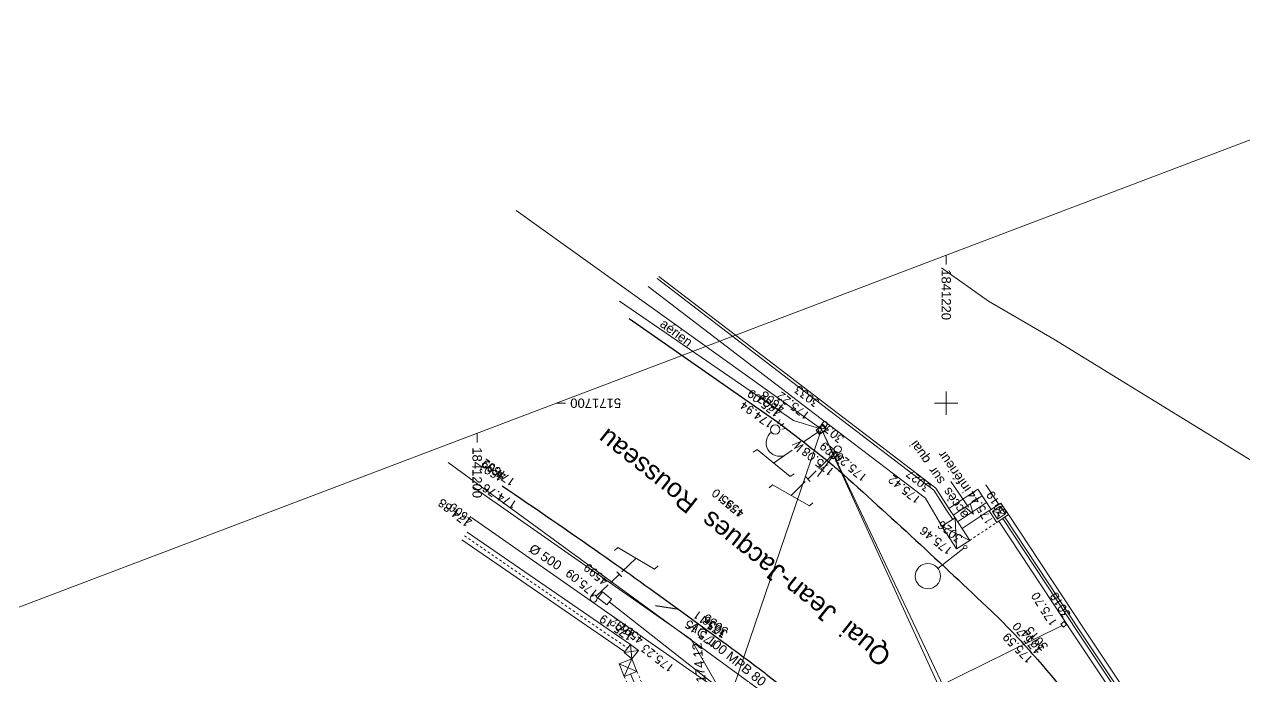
# Model space of a CAD drawing. Header units: metres. Extents: x 1838950 to 1842843, y 5171318 to 5174224.
# Drawn here: x 1841180.7 to 1841232.7, y 5171688.3 to 5171716.2 of the extents above; entities that cross this region are included whole.
import ezdxf

# ---------------------------------------------------------------- set-up
doc = ezdxf.new("R2010")
doc.units = ezdxf.units.M
doc.header["$LTSCALE"] = 0.0254
doc.header["$PDMODE"] = 1
doc.header["$PDSIZE"] = -2
doc.linetypes.add('L16', pattern=[1.476378, 1.181102, -0.295276])
doc.layers.get('0').update_dxf_attribs({"lineweight": 18})
for name, color, linetype, lineweight, true_color in [('AEP_SSL', 4, 'Continuous', 18, 0x00ffff), ('CAB_SSL', 7, 'Continuous', 18, 0x800000), ('DWG_280-140115-P - Général', 7, 'Continuous', 18, 0x999999), ('EDF_SSL', 1, 'Continuous', 18, 0xff0000), ('GAZ_SSL', 7, 'Continuous', 18, 0xff6600), ('TELECOM_SSL', 3, 'Continuous', 18, 0x00ff00), ('UNITAIRE SSL', 7, 'UNITAIRE', 18, 0x808000)]:
    doc.layers.add(name, color=color, linetype=linetype, lineweight=lineweight, true_color=true_color)
for name, color, linetype, lineweight in [('Fond topo - AFF', 8, 'Continuous', 9), ('Fond topo - BAT_ANN', 8, 'Continuous', 18), ('Fond topo - BAT_TXT', 8, 'Continuous', 15), ('Fond topo - Carroyage', 8, 'Continuous', 18), ('Fond topo - CLO_LEG', 8, 'Continuous', 18), ('Fond topo - CLO_MUR', 8, 'Continuous', 18), ('Fond topo - EDF', 8, 'Continuous', 18), ('Fond topo - N', 8, 'Continuous', 15), ('Fond topo - P', 8, 'Continuous', 50), ('Fond topo - PTT', 8, 'Continuous', 18), ('Fond topo - SIG', 8, 'Continuous', 20), ('Fond topo - SOL', 8, 'Continuous', 18), ('Fond topo - VOI', 8, 'Continuous', 25), ('Fond topo - VOI_NOM', 8, 'Continuous', 18), ('Fond topo - Z_500', 8, 'Continuous', 9), ('Général', 7, 'Continuous', 5)]:
    doc.layers.add(name, color=color, linetype=linetype, lineweight=lineweight)
doc.styles.add('Arial', font='arial.ttf')
doc.styles.add('Simplex', font='simplex_.ttf')
doc.linetypes.add('UNITAIRE', pattern='A,0.005118,0.000393701,-0.001447,["UNI",Simplex,S=0.000592634,R=0,X=-0.001447,Y=-0.000394742],-0.000324178', length=0.007283)

# ---------------------------------------------------------------- blocks, each defined once
blk = doc.blocks.new('AFF03-4')
at = {"flags": 128}
blk.add_lwpolyline([(-0.5, -0.5), (0.5, -0.5), (0.5, 0.5), (-0.5, 0.5)], close=True, dxfattribs=at)
blk = doc.blocks.new('ESC01-4')
for p, q in [((1.338104, 0), (0, 0)), ((1.257547, 0.126415), (1.7, 0)), ((1.257547, -0.126415), (1.7, 0))]:
    blk.add_line(p, q)
blk = doc.blocks.new('EDF11-4')
for p, q in [((-0.5, 0.5), (-0.426635, 0.255449)), ((0.426635, 0.255449), (0.5, 0.5)), ((-0.426635, -0.255449), (-0.5, -0.5)), ((0.5, -0.5), (0.426635, -0.255449))]:
    blk.add_line(p, q)
at = {"flags": 128}
blk.add_lwpolyline([(-0.5, -0.5), (0.5, -0.5), (0.5, 0.5), (-0.5, 0.5)], close=True, dxfattribs=at)
blk = doc.blocks.new('EDF02-4')
for p, q in [((-0.875, 2.25), (0.875, 2.75)), ((0.875, 2.75), (0.875, 2.95)), ((-0.875, 2.25), (-0.875, 2.05)), ((0, 1.535), (0, 2.5)), ((0.978, 1.392), (0.896, 1.204)), ((1.125, 1.35), (1.125, 1.178)), ((1.272, 1.392), (1.354, 1.204)), ((0, 0.15), (0, 0.959))]:
    blk.add_line(p, q)
at = {"flags": 128}
blk.add_lwpolyline([(1.132, 1.825, 0.371853), (0.613, 2.368, 0.371853), (0, 1.935)], format="xyb", dxfattribs=at)
for centre, radius in [((1.125, 1.625), 0.2), ((0, 0), 0.15)]:
    blk.add_circle(centre, radius)
at = {"insert": (0, 1.217), "char_height": 0.401, "attachment_point": 5, "line_spacing_factor": 1.128203, "style": 'Simplex'}
blk.add_mtext('W', dxfattribs=at)
blk = doc.blocks.new('PTOPO-4')
at = {"color": 7, "linetype": 'Continuous', "lineweight": 5, "transparency": 33554687}
blk.add_point((0, 0), dxfattribs=at)
at = {"layer": 'Général', "color": 0, "flags": 1}
for tag in ['MAT', 'ALT']:
    blk.add_attdef(tag, (0, 0), '', height=0.00018, dxfattribs=at)
blk = doc.blocks.new('PTT01-4')
for p, q in [((0, 1.65831), (0, 2.5)), ((0, 0.15), (0, 0.853597))]:
    blk.add_line(p, q)
at = {"flags": 128}
blk.add_lwpolyline([(0.875, 2.95), (0.875, 2.75), (-0.875, 2.25), (-0.875, 2.05)], dxfattribs=at)
blk.add_circle((0, 0), 0.15)
at = {"insert": (0.00122, 1.249833), "char_height": 0.501764, "attachment_point": 5, "line_spacing_factor": 1.128309, "style": 'Simplex'}
blk.add_mtext('T', dxfattribs=at)
blk = doc.blocks.new('PTT04-4')
at = {"flags": 128}
blk.add_lwpolyline([(-0.5, -0.5), (0.5, -0.5), (0.5, 0.5), (-0.5, 0.5)], close=True, dxfattribs=at)
blk = doc.blocks.new('PTT13-4')
blk.add_line((0, 0.15), (0, 1.45))
blk.add_circle((0, 0), 0.15)
blk = doc.blocks.new('MOB02-4')
blk.add_line((0, 0.075), (0, 1.48))
for centre, radius in [((0, 2.02), 0.54), ((0, 0), 0.075)]:
    blk.add_circle(centre, radius)

msp = doc.modelspace()

# ---------------------------------------------------------------- linework, layer by layer
at = {"layer": 'AEP_SSL', "flags": 128}
msp.add_lwpolyline([(1841069.0826, 5171584.0743), (1841072.2882, 5171585.1052), (1841135.151, 5171609.084), (1841159.7174, 5171618.5482), (1841158.4403, 5171641.4887), (1841161.8744, 5171644.367), (1841178.83, 5171657.7065), (1841204.131, 5171677.8576), (1841211.9823, 5171684.9204), (1841209.128, 5171689.9213), (1841199.8153, 5171696.4363)], dxfattribs=at)
at = {"layer": 'CAB_SSL', "flags": 128}
for points in [[(1841173.8373, 5171650.2827), (1841190.3024, 5171663.955), (1841207.0072, 5171676.3586), (1841214.6853, 5171698.8863), (1841201.6553, 5171708.214)], [(1841214.6853, 5171698.8863), (1841228.7936, 5171667.9489), (1841247.8851, 5171640.0182), (1841256.8271, 5171619.1641), (1841260.973, 5171614.3135), (1841269.2299, 5171585.6682)]]:
    msp.add_lwpolyline(points, dxfattribs=at)
at = {"layer": 'DWG_280-140115-P - Général', "flags": 128}
msp.add_lwpolyline([(1841219.7996, 5171705.7704), (1841221.7996, 5171704.3505), (1841224.5891, 5171702.7299), (1841243.1284, 5171691.3283), (1841243.5188, 5171692.2284)], dxfattribs=at)
at = {"layer": 'EDF_SSL', "color": 5, "linetype": 'Continuous', "true_color": 0x0000ff, "flags": 128}
msp.add_lwpolyline([(1841206.0662, 5171704.359), (1841213.4866, 5171699.2585), (1841214.6853, 5171698.8863), (1841228.8834, 5171668.9314), (1841228.7936, 5171667.9489), (1841229.927, 5171667.6817), (1841247.7584, 5171640.7701), (1841247.8851, 5171640.0182)], dxfattribs=at)
at = {"layer": 'Fond topo - BAT_ANN'}
for p, q in [((1841220.1069, 5171695.5077), (1841221.3457, 5171696.3311)), ((1841220.2951, 5171695.2246), (1841221.5339, 5171696.048)), ((1841220.4833, 5171694.9414), (1841221.7221, 5171695.7648)), ((1841220.6715, 5171694.6583), (1841221.8252, 5171695.4251))]:
    msp.add_line(p, q, dxfattribs=at)
at = {"layer": 'Fond topo - Carroyage'}
for p, q in [((1841220, 5171706.3145), (1841220, 5171705.9145)), ((1841220, 5171699.5), (1841220, 5171700.5)), ((1841203.3676, 5171700), (1841203.7676, 5171700)), ((1841219.5, 5171700), (1841220.5, 5171700)), ((1841200, 5171698.7215), (1841200, 5171698.3215))]:
    msp.add_line(p, q, dxfattribs=at)
at = {"layer": 'Fond topo - Carroyage', "flags": 128}
msp.add_lwpolyline([(1841245.9254, 5171716.1571), (1841012.2023, 5171627.4243), (1841074.7412, 5171462.6962), (1841308.4643, 5171551.429)], close=True, dxfattribs=at)
at = {"layer": 'Fond topo - Carroyage', "lineweight": 20, "flags": 128}
msp.add_lwpolyline([(1841245.9254, 5171716.1571), (1841012.2023, 5171627.4243), (1841074.7412, 5171462.6962), (1841308.4643, 5171551.429)], close=True, dxfattribs=at)
at = {"layer": 'Fond topo - CLO_LEG', "flags": 128}
msp.add_lwpolyline([(1841222.4077, 5171695.0805), (1841225.6063, 5171690.2316), (1841230.4247, 5171682.9992), (1841235.8296, 5171674.7687), (1841235.9132, 5171674.8236), (1841230.5081, 5171683.0544), (1841225.6897, 5171690.2869), (1841222.4912, 5171695.1356)], dxfattribs=at)
at = {"layer": 'Fond topo - CLO_MUR'}
for p, q in [((1841221.9187, 5171695.469), (1841221.3457, 5171696.3311)), ((1841222.2435, 5171695.6849), (1841221.6899, 5171696.5178)), ((1841219.1133, 5171695.9451), (1841219.8159, 5171694.7499)), ((1841221.9722, 5171695.3845), (1841222.519, 5171695.2744)), ((1841222.3007, 5171695.6029), (1841222.1905, 5171695.0561)), ((1841219.8159, 5171694.7499), (1841220.9984, 5171694.1491)), ((1841220.383, 5171695.1077), (1841220.4313, 5171693.7912)), ((1841199.3518, 5171694.1762), (1841206.2881, 5171689.395)), ((1841199.5788, 5171694.5056), (1841206.5358, 5171689.7101)), ((1841206.2615, 5171689.3611), (1841206.8736, 5171689.4492)), ((1841206.5358, 5171689.7101), (1841206.5992, 5171689.1002)), ((1841206.2687, 5171688.3436), (1841206.5992, 5171689.1002)), ((1841206.5992, 5171689.1002), (1841206.8122, 5171688.5567)), ((1841206.0556, 5171688.8872), (1841206.8122, 5171688.5567)), ((1841206.5405, 5171688.4501), (1841207.6247, 5171685.9071))]:
    msp.add_line(p, q, dxfattribs=at)
at = {"layer": 'Fond topo - CLO_MUR', "linetype": 'L16'}
msp.add_line((1841199.4653, 5171694.3409), (1841206.412, 5171689.5526), dxfattribs=at)
at = {"layer": 'Fond topo - CLO_MUR', "flags": 128}
for points in [[(1841220.2814, 5171695.0436), (1841220.0066, 5171695.4418), (1841219.4718, 5171696.2956), (1841214.7387, 5171699.9045), (1841207.6692, 5171705.3129)], [(1841220.383, 5171695.1077), (1841220.1069, 5171695.5077), (1841219.5619, 5171696.3778), (1841214.8115, 5171699.9999), (1841207.7421, 5171705.4082)], [(1841207.2935, 5171704.9754), (1841214.3629, 5171699.5671), (1841219.1133, 5171695.9451)], [(1841222.6576, 5171695.2465), (1841225.8543, 5171690.4005), (1841230.6676, 5171683.1757), (1841236.0805, 5171674.9332)], [(1841220.4313, 5171693.7912), (1841219.8159, 5171694.7499), (1841220.383, 5171695.1077)], [(1841220.4313, 5171693.7912), (1841220.9984, 5171694.1491), (1841220.383, 5171695.1077)], [(1841222.2412, 5171694.9697), (1841225.4398, 5171690.1208), (1841230.2582, 5171682.8884), (1841235.4887, 5171674.9235)], [(1841206.5358, 5171689.7101), (1841206.2615, 5171689.3611), (1841206.5992, 5171689.1002)], [(1841206.5358, 5171689.7101), (1841206.8736, 5171689.4492), (1841206.5992, 5171689.1002)]]:
    msp.add_lwpolyline(points, dxfattribs=at)
for points in [[(1841222.1626, 5171694.9174), (1841222.6576, 5171695.2465), (1841222.3286, 5171695.7415), (1841221.8335, 5171695.4125)], [(1841222.1905, 5171695.0561), (1841222.519, 5171695.2744), (1841222.3007, 5171695.6029), (1841221.9722, 5171695.3845)], [(1841206.8122, 5171688.5567), (1841206.2687, 5171688.3436), (1841206.0556, 5171688.8872), (1841206.5992, 5171689.1002)]]:
    msp.add_lwpolyline(points, close=True, dxfattribs=at)
at = {"layer": 'Fond topo - SOL', "linetype": 'L16'}
for p, q in [((1841220.9984, 5171694.1491), (1841222.1626, 5171694.9174)), ((1841206.8122, 5171688.5567), (1841207.8797, 5171686.0312)), ((1841206.2687, 5171688.3436), (1841207.3696, 5171685.7829))]:
    msp.add_line(p, q, dxfattribs=at)
at = {"layer": 'Fond topo - VOI'}
msp.add_line((1841208.6032, 5171691.1951), (1841207.5968, 5171691.36), dxfattribs=at)
at = {"layer": 'Fond topo - VOI', "flags": 128}
for points in [[(1841206.4868, 5171703.6173), (1841212.8123, 5171699.1935, -0.0050784), (1841214.7692, 5171697.6782, -0.0149897), (1841215.4112, 5171697.1385, -0.0080529), (1841221.924, 5171691.1303, -0.0250209), (1841223.8889, 5171689.0611, -0.0131524), (1841226.8951, 5171685.3679, -0.0162235), (1841229.1523, 5171682.2357), (1841229.1523, 5171682.2357, -0.0002442), (1841229.6571, 5171681.4843), (1841229.6571, 5171681.4843, -0.0000239), (1841234.8162, 5171673.7955), (1841234.8162, 5171673.7955, -0.0004608), (1841237.4853, 5171669.8094, -0.0002714), (1841242.0066, 5171663.0355), (1841249.6078, 5171651.1774), (1841253.6408, 5171644.9366)], [(1841201.0647, 5171696.4715, -0.0040736), (1841205.2766, 5171693.5743, -0.0050919), (1841208.6032, 5171691.1951), (1841210.4554, 5171689.8415, -0.0007853), (1841210.4775, 5171689.8254, -0.001041), (1841210.6986, 5171689.662), (1841210.6986, 5171689.662, -0.0001739), (1841212.0203, 5171688.6805), (1841212.0203, 5171688.6805, -0.0079787), (1841212.3207, 5171688.4497), (1841212.3207, 5171688.4497, -0.0005763), (1841216.4233, 5171685.1849, -0.0281566), (1841218.9913, 5171682.8886, -0.0176358), (1841222.7369, 5171678.8648), (1841222.7369, 5171678.8648, -0.0005413), (1841223.2593, 5171678.1532, -0.0060128), (1841223.3055, 5171678.0885, -0.0000514), (1841223.9583, 5171677.1505), (1841228.9111, 5171670.0321), (1841228.9111, 5171670.0321, -0.000198), (1841230.1432, 5171668.2597), (1841230.1432, 5171668.2597), (1841230.1432, 5171668.2597, -0.0000861), (1841232.9755, 5171664.1804)]]:
    msp.add_lwpolyline(points, format="xyb", dxfattribs=at)
at = {"layer": 'GAZ_SSL', "linetype": 'Continuous', "flags": 128}
msp.add_lwpolyline([(1841198.7593, 5171697.4707), (1841215.7318, 5171685.0699), (1841215.8762, 5171683.7144)], dxfattribs=at)
at = {"layer": 'TELECOM_SSL', "linetype": 'Continuous'}
msp.add_line((1841213.2034, 5171685.582), (1841205.6327, 5171691.521), dxfattribs=at)
at = {"layer": 'TELECOM_SSL'}
msp.add_line((1841214.1705, 5171685.2175), (1841224.9409, 5171690.5113), dxfattribs=at)
at = {"layer": 'UNITAIRE SSL', "flags": 128}
msp.add_lwpolyline([(1841053.9541, 5171603.8217), (1841072.9753, 5171589.7382), (1841123.2059, 5171611.6929), (1841153.9215, 5171633.7306), (1841162.3244, 5171642.9066), (1841169.5498, 5171648.2651), (1841178.7648, 5171655.6888), (1841186.0657, 5171661.3512), (1841194.7681, 5171668.3128), (1841202.2466, 5171674.8906), (1841210.391, 5171687.6825), (1841199.753, 5171695.1234)], dxfattribs=at)

# ---------------------------------------------------------------- block references
at = {"layer": 'Fond topo - AFF', "xscale": 0.173257010245499, "yscale": 0.173257010245499, "zscale": 0.173257010245499, "rotation": 309.4023494398491}
msp.add_blockref('AFF03-4', (1841225.0079, 5171690.5663), dxfattribs=at)
at = {"layer": 'Fond topo - BAT_ANN', "rotation": 304.5459938941736}
msp.add_blockref('ESC01-4', (1841220.196, 5171696.6664), dxfattribs=at)
at = {"layer": 'Fond topo - EDF', "rotation": 125.1009181173814}
msp.add_blockref('EDF02-4', (1841214.6853, 5171698.8863), dxfattribs=at)
at = {"layer": 'Fond topo - EDF', "xscale": 0.376773487722635, "yscale": 0.23, "rotation": 39.11294965022699}
msp.add_blockref('EDF11-4', (1841214.6725, 5171698.8776), dxfattribs=at)
at = {"layer": 'Fond topo - P'}
for p, rotation in [((1841214.3615, 5171699.5581), 142.5306770479495), ((1841212.8123, 5171699.1935), 144.2500786282086), ((1841212.9043, 5171699.3231), 142.3072735177387), ((1841215.3766, 5171698.0327), 139.3269321610054), ((1841215.4086, 5171697.1418), 140.9751309893508), ((1841200.9833, 5171696.3694), 149.1112611345756), ((1841201.0647, 5171696.4715), 145.5396703112104), ((1841219.0947, 5171695.9532), 140.7766451911388), ((1841211.1503, 5171694.852), 140.4715877366986), ((1841222.1626, 5171694.9174), 121.7380782313908), ((1841199.6128, 5171694.5422), 142.0309592184186), ((1841220.4477, 5171693.7809), 141.4488422503215), ((1841205.3379, 5171691.9548), 140.7950880658175), ((1841224.8937, 5171690.5906), 122.3000037593386), ((1841206.5358, 5171689.7101), 146.1242113329241), ((1841206.8736, 5171689.4492), 141.939646284657), ((1841210.4457, 5171689.7132), 142.4782752775582), ((1841210.4775, 5171689.8254), 143.3567659055037), ((1841223.8785, 5171689.0865), 134.2518247313016), ((1841223.9984, 5171689.1755), 130.4522752928283)]:
    msp.add_blockref('PTOPO-4', p, dxfattribs=dict(at, rotation=rotation))
at = {"layer": 'Fond topo - PTT'}
for name, p, rotation in [('PTT01-4', (1841215.1736, 5171697.8114), 134.161670484597), ('PTT13-4', (1841215.3766, 5171698.0327), 143.0528025823056), ('PTT01-4', (1841204.9671, 5171691.6702), 313.4091777226482)]:
    msp.add_blockref(name, p, dxfattribs=dict(at, rotation=rotation))
at = {"layer": 'Fond topo - PTT', "xscale": 0.498965591658559, "yscale": 0.323, "rotation": 142.1340706905404}
msp.add_blockref('PTT04-4', (1841205.4358, 5171691.6741), dxfattribs=at)
at = {"layer": 'Fond topo - SIG', "rotation": 127.6735252368717}
msp.add_blockref('MOB02-4', (1841220.814, 5171693.8572), dxfattribs=at)

# ---------------------------------------------------------------- texts
at = {"layer": 'CAB_SSL', "insert": (1841207.9928, 5171703.6284), "char_height": 0.39855, "attachment_point": 1, "rotation": 323.48573, "line_spacing_factor": 0.97048, "style": 'Arial'}
msp.add_mtext('aérien', dxfattribs=at)
at = {"layer": 'Fond topo - BAT_TXT', "attachment_point": 1, "rotation": 124.94356, "line_spacing_factor": 0.97048, "style": 'Arial'}
for s, insert, char_height in [('accès  sur  quai', (1841220.6451, 5171695.0293), 0.398545), ('inférieur', (1841220.7453, 5171696.1415), 0.39855)]:
    msp.add_mtext(s, dxfattribs=dict(at, insert=insert, char_height=char_height))
at = {"layer": 'Fond topo - Carroyage', "char_height": 0.39855, "line_spacing_factor": 0.97048, "style": 'Arial'}
for s, insert, attachment_point, rotation in [('1841220', (1841220.1985, 5171705.7145), 1, 270), ('5171700', (1841203.9676, 5171699.8015), 3, 180), ('1841200', (1841200.1985, 5171698.1215), 1, 270)]:
    msp.add_mtext(s, dxfattribs=dict(at, insert=insert, attachment_point=attachment_point, rotation=rotation))
at = {"layer": 'Fond topo - N', "char_height": 0.3412, "attachment_point": 1, "line_spacing_factor": 1.128608, "style": 'Simplex'}
for s, insert, rotation in [('4608', (1841212.9624, 5171699.5619), 142.30727), ('3033', (1841214.4187, 5171699.7971), 142.53068), ('4607', (1841212.8623, 5171699.4341), 144.25008), ('3030', (1841215.4471, 5171698.2681), 139.32693), ('3029', (1841215.4722, 5171697.3791), 140.97513), ('4601', (1841201.0127, 5171696.6134), 149.11126), ('4602', (1841201.1093, 5171696.7132), 145.53967), ('3027', (1841219.1591, 5171696.1903), 140.77665), ('4600', (1841199.6721, 5171694.7807), 142.03096), ('4595', (1841211.216, 5171695.0888), 140.47159), ('3019', (1841222.3009, 5171695.1205), 121.73808), ('3026', (1841220.5093, 5171694.0188), 141.44884), ('4599', (1841205.4023, 5171692.1919), 140.79509), ('3018', (1841225.03, 5171690.7951), 122.3), ('4592', (1841206.5779, 5171689.9522), 146.12421), ('4591', (1841206.9332, 5171689.6876), 141.93965), ('3036', (1841210.5031, 5171689.9521), 142.47828), ('3035', (1841210.5312, 5171690.0652), 143.35677), ('3014', (1841223.9695, 5171689.3148), 134.25182), ('3015', (1841224.1043, 5171689.3973), 130.45228)]:
    msp.add_mtext(s, dxfattribs=dict(at, insert=insert, rotation=rotation))
at = {"layer": 'Fond topo - VOI_NOM', "insert": (1841217.2199, 5171688.6943), "char_height": 0.797091, "attachment_point": 1, "rotation": 141.59148, "line_spacing_factor": 0.970747, "style": 'Arial'}
msp.add_mtext('Quai  Jean-Jacques  Rousseau', dxfattribs=at)
at = {"layer": 'Fond topo - Z_500', "char_height": 0.3412, "attachment_point": 1, "line_spacing_factor": 1.128608, "style": 'Simplex'}
for s, insert, rotation in [('175.09', (1841212.7499, 5171699.3639), 142.30727), ('175.22', (1841214.0137, 5171699.2688), 142.53068), ('174.94', (1841212.4734, 5171698.8939), 144.25008), ('175.08', (1841215.0531, 5171696.862), 140.97513), ('175.26', (1841216.4442, 5171696.6127), 139.32693), ('174.69', (1841201.4717, 5171696.4244), 145.53967), ('175.42', (1841218.7382, 5171695.6746), 140.77665), ('174.76', (1841201.5615, 5171695.4644), 149.11126), ('175.10', (1841211.2048, 5171695.0902), 140.47159), ('175.44', (1841221.7347, 5171694.7704), 121.73808), ('174.88', (1841199.564, 5171694.6912), 142.03096), ('175.46', (1841220.0945, 5171693.4982), 141.44884), ('175.09', (1841204.9816, 5171691.6761), 140.79509), ('175.70', (1841224.4674, 5171690.4394), 122.3), ('175.11', (1841210.4589, 5171689.9421), 143.35677), ('175.19', (1841206.504, 5171689.8261), 146.12421), ('175.15', (1841210.0825, 5171689.5269), 142.47828), ('175.70', (1841223.8349, 5171689.2477), 130.45228), ('175.59', (1841223.4927, 5171688.8503), 134.25182), ('175.23', (1841208.2248, 5171688.4854), 141.93965)]:
    msp.add_mtext(s, dxfattribs=dict(at, insert=insert, rotation=rotation))
at = {"layer": 'GAZ_SSL', "insert": (1841209.2661, 5171690.7175), "char_height": 0.398545, "attachment_point": 1, "rotation": 320.989, "line_spacing_factor": 0.97048, "style": 'Arial'}
msp.add_mtext('AC 100 MPB 80', dxfattribs=at)
at = {"layer": 'UNITAIRE SSL', "attachment_point": 1, "line_spacing_factor": 0.97048, "style": 'Arial'}
for s, insert, char_height, rotation in [('Ø 500', (1841202.3902, 5171694.0266), 0.39855, 326.29557), ('fe : 174.12', (1841209.4617, 5171687.1446), 0.398545, 96.55044)]:
    msp.add_mtext(s, dxfattribs=dict(at, insert=insert, char_height=char_height, rotation=rotation))

doc.saveas('drawing.dxf')
